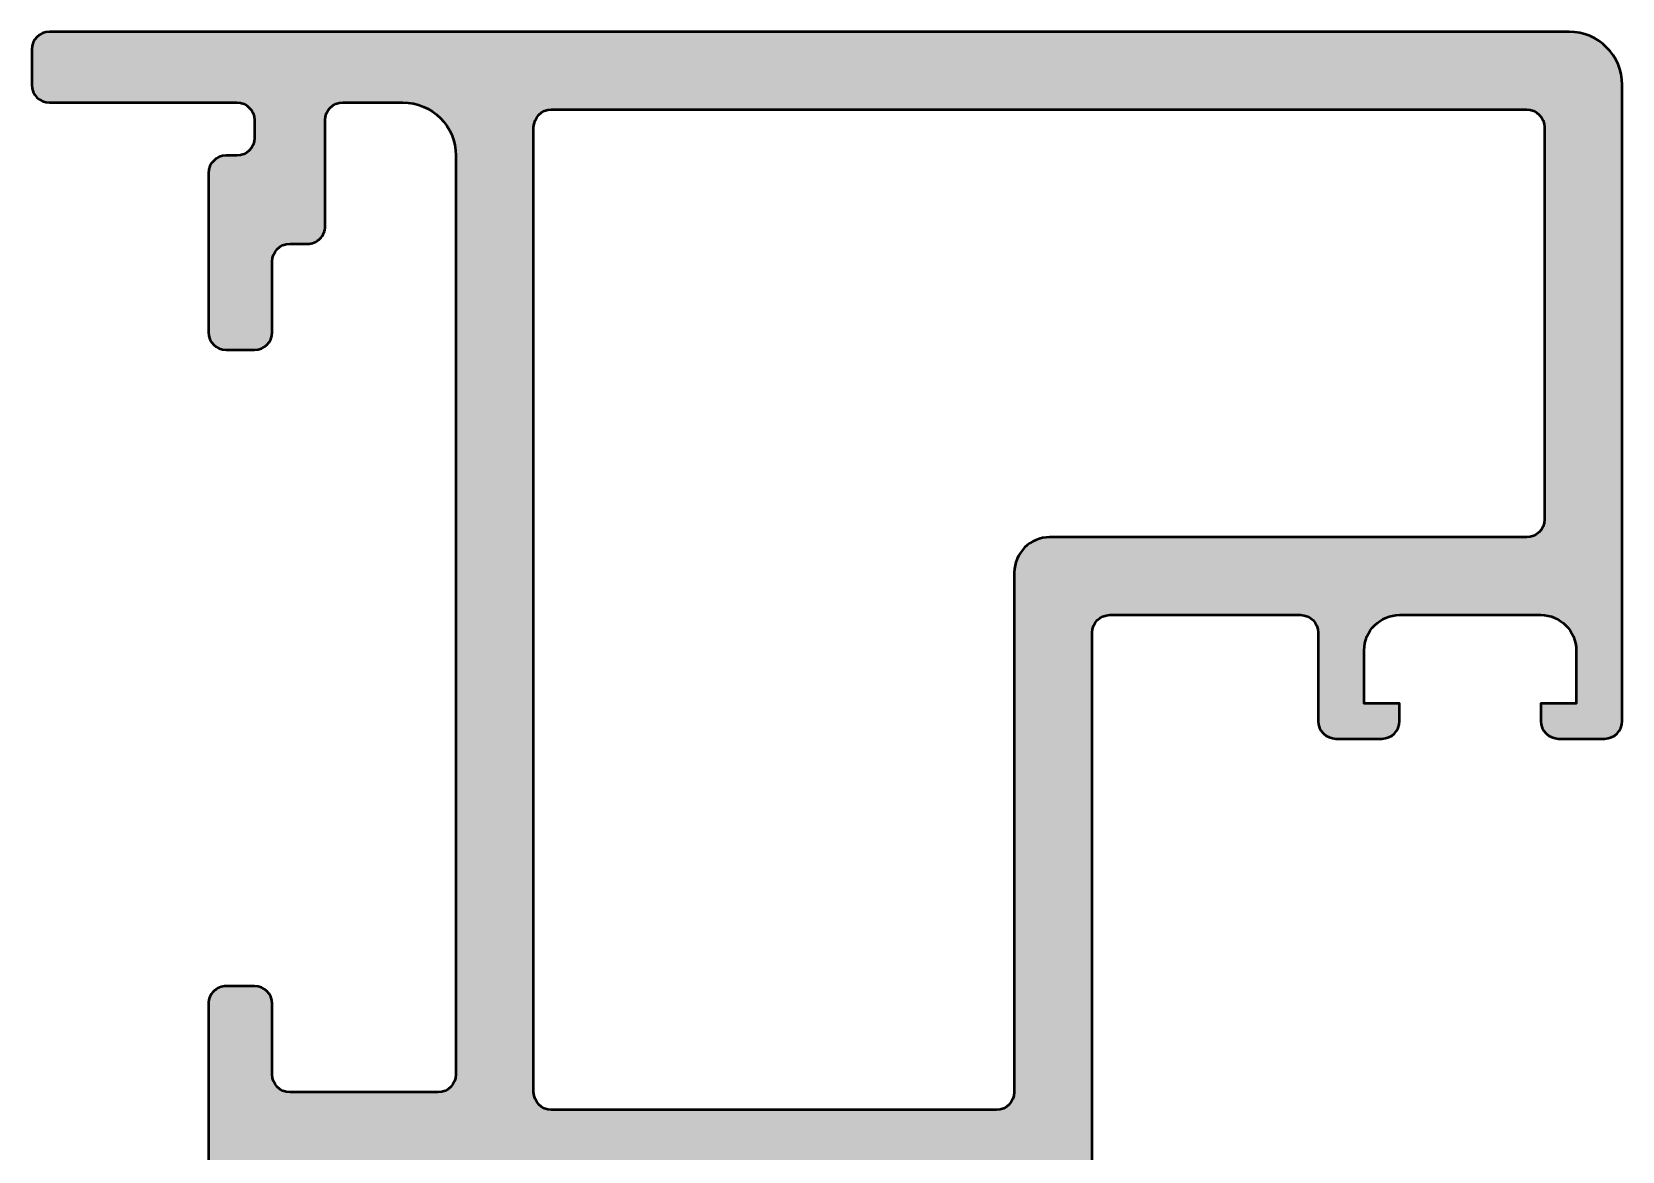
# Model space of a CAD drawing. Extents: x -30 to 15, y 0 to 92.5.
# Drawn here: x -30 to 15, y 60.83 to 92.5 of the extents above; entities that cross this region are included whole.
import ezdxf

# ---------------------------------------------------------------- set-up
doc = ezdxf.new("R2010")
doc.units = 0
doc.layers.add('0S-Alu contour', color=7, linetype='Continuous', lineweight=50)
doc.layers.add('0S-Alu hatch', color=252, linetype='Continuous', lineweight=25)

# ---------------------------------------------------------------- blocks, each defined once
blk = doc.blocks.new('462810__4345C781_56E1_4166_8961_E82B0AF1BFD5_')
at = {"layer": '0S-Alu hatch'}
h = blk.add_hatch(color=256, dxfattribs=at)
edge = h.paths.add_edge_path()
edge.add_line((13.19999999999996, 72.5), (14.49999999999997, 72.5))
edge.add_arc((14.49999999999997, 73), 0.5, 270, 360)
edge.add_line((14.99999999999997, 73), (14.99999999999996, 91))
edge.add_arc((13.49999999999996, 91), 1.5, 0, 90)
edge.add_line((13.49999999999996, 92.5), (-29.50000000000006, 92.5))
edge.add_arc((-29.50000000000006, 92), 0.5, 90, 180)
edge.add_line((-30.00000000000006, 92), (-30.00000000000006, 90.99999999999999))
edge.add_arc((-29.50000000000006, 90.99999999999999), 0.5, 180, 270)
edge.add_line((-29.50000000000006, 90.49999999999999), (-24.20000000000011, 90.49999999999999))
edge.add_ellipse((-24.20000000000011, 89.99999999999999), major_axis=(-0.5, 0), ratio=1, start_angle=180, end_angle=270, ccw=False)
edge.add_line((-23.7000000000001, 89.99999999999999), (-23.7000000000001, 89.49999999999999))
edge.add_ellipse((-24.20000000000011, 89.49999999999999), major_axis=(-0.5000000000000036, 0), ratio=1, start_angle=90, end_angle=180, ccw=False)
edge.add_line((-24.20000000000011, 88.99999999999999), (-24.5000000000001, 88.99999999999999))
edge.add_arc((-24.5000000000001, 88.49999999999997), 0.5000000000000142, 90, 180)
edge.add_line((-25.00000000000012, 88.49999999999997), (-25.00000000000011, 83.99999999999994))
edge.add_arc((-24.5000000000001, 83.99999999999994), 0.5000000000000071, 180, 270)
edge.add_line((-24.5000000000001, 83.49999999999994), (-23.70000000000009, 83.49999999999994))
edge.add_arc((-23.70000000000009, 83.99999999999994), 0.5, 270, 360)
edge.add_line((-23.20000000000009, 83.99999999999994), (-23.20000000000009, 85.99999999999996))
edge.add_ellipse((-22.70000000000008, 85.99999999999996), major_axis=(-0.5000000000000071, 0), ratio=1, start_angle=270, end_angle=360, ccw=False)
edge.add_line((-22.70000000000008, 86.49999999999996), (-22.20000000000009, 86.49999999999996))
edge.add_arc((-22.20000000000009, 86.99999999999997), 0.5000000000000142, 269.9999999999996, 360)
edge.add_line((-21.70000000000007, 86.99999999999997), (-21.70000000000008, 89.99999999999999))
edge.add_ellipse((-21.20000000000008, 89.99999999999999), major_axis=(-0.5, 0), ratio=1, start_angle=270, end_angle=360, ccw=False)
edge.add_line((-21.20000000000008, 90.49999999999999), (-19.50000000000006, 90.49999999999999))
edge.add_ellipse((-19.50000000000006, 88.99999999999996), major_axis=(-1.500000000000013, 0), ratio=1, start_angle=180, end_angle=270, ccw=False)
edge.add_line((-18.00000000000004, 88.99999999999996), (-18.00000000000004, 62.99999999999979))
edge.add_ellipse((-18.50000000000005, 62.99999999999979), major_axis=(-0.5000000000000071, 0), ratio=1, start_angle=90, end_angle=180, ccw=False)
edge.add_line((-18.50000000000005, 62.49999999999978), (-22.70000000000008, 62.49999999999978))
edge.add_ellipse((-22.70000000000008, 62.99999999999979), major_axis=(-0.5, 0), ratio=1, start_angle=0, end_angle=90, ccw=False)
edge.add_line((-23.20000000000009, 62.99999999999979), (-23.20000000000009, 64.9999999999998))
edge.add_arc((-23.70000000000009, 64.9999999999998), 0.5000000000000036, 0, 90)
edge.add_line((-23.70000000000009, 65.4999999999998), (-24.5000000000001, 65.4999999999998))
edge.add_arc((-24.50000000000011, 64.9999999999998), 0.5, 89.9999999999992, 180)
edge.add_line((-25.00000000000011, 64.9999999999998), (-25.00000000000011, 60.5))
edge.add_arc((-24.5000000000001, 60.5), 0.5000000000000036, 180, 270)
edge.add_line((-24.5000000000001, 60), (-13.00000000000009, 60))
edge.add_ellipse((-13.10000000000006, 59.71715728752537), major_axis=(-0.3000000000000094, 0), ratio=1, start_angle=180, end_angle=250.5287793655162, ccw=False)
edge.add_line((-12.80000000000005, 59.71715728752537), (-12.80000000000005, 59.28284271247461))
edge.add_ellipse((-13.10000000000005, 59.28284271247461), major_axis=(-0.3000000000000007, 0), ratio=1, start_angle=109.471220634491, end_angle=180, ccw=False)
edge.add_line((-13.00000000000005, 58.99999999999999), (-13.00000000000006, 57.10000000000003))
edge.add_arc((-12.70000000000002, 57.10000000000003), 0.3000000000000398, 180, 270.0000000000007)
edge.add_line((-12.70000000000001, 56.79999999999999), (-11.71000000000009, 56.79999999999999))
edge.add_arc((-11.71000000000009, 57.10000000000003), 0.3000000000000398, 270, 360)
edge.add_line((-11.41000000000005, 57.10000000000003), (-11.41000000000007, 59.79999999999999))
edge.add_ellipse((-11.21000000000005, 59.79999999999999), major_axis=(-0.2000000000000206, 0), ratio=1, start_angle=270, end_angle=360, ccw=False)
edge.add_line((-11.21000000000005, 60.00000000000001), (-9.000000000000057, 60))
edge.add_ellipse((-9.000000000000057, 59.5), major_axis=(-0.5, 0), ratio=1, start_angle=180, end_angle=270, ccw=False)
edge.add_line((-8.500000000000057, 59.5), (-8.500000000000053, 55.6))
edge.add_line((-8.500000000000053, 55.6), (-10.35884572681204, 54.5267949192431))
edge.add_arc((-10.21769145362403, 54.28230854637602), 0.2823085463760171, 120.0000000000006, 269.9999999999986)
edge.add_line((-10.21769145362404, 54.00000000000001), (-2.782308546376071, 54))
edge.add_arc((-2.782308546376071, 54.28230854637602), 0.2823085463760222, 270, 419.9999999999979)
edge.add_line((-2.641154273188051, 54.5267949192431), (-4.500000000000048, 55.59999999999999))
edge.add_line((-4.500000000000048, 55.59999999999999), (-4.500000000000052, 59.5))
edge.add_ellipse((-4.000000000000048, 59.5), major_axis=(-0.5000000000000036, 0), ratio=1, start_angle=270, end_angle=360, ccw=False)
edge.add_line((-4.000000000000048, 60), (-1.790000000000047, 60))
edge.add_ellipse((-1.790000000000051, 59.8), major_axis=(-0.2000000000000028, 0), ratio=1, start_angle=180, end_angle=269.9999999999989, ccw=False)
edge.add_line((-1.590000000000048, 59.80000000000001), (-1.590000000000045, 57.10000000000004))
edge.add_arc((-1.290000000000009, 57.10000000000004), 0.3000000000000362, 180, 270.0000000000006)
edge.add_line((-1.290000000000005, 56.79999999999999), (-0.3000000000000853, 56.79999999999999))
edge.add_arc((-0.3000000000000888, 57.10000000000004), 0.3000000000000398, 270.0000000000007, 360)
edge.add_line((-4.9e-14, 57.10000000000004), (-4.9e-14, 59))
edge.add_ellipse((0.0999999999999489, 59.28284271247462), major_axis=(-0.2999999999999987, 0), ratio=1, start_angle=0, end_angle=70.52877936550959, ccw=False)
edge.add_line((-0.20000000000005, 59.28284271247462), (-0.2000000000000519, 59.71715728752538))
edge.add_ellipse((0.0999999999999489, 59.71715728752538), major_axis=(-0.3000000000000007, 0), ratio=1, start_angle=289.47122063449063, end_angle=360, ccw=False)
edge.add_line((-5.07e-14, 60), (-4.9e-14, 75.5))
edge.add_ellipse((0.499999999999951, 75.5), major_axis=(-0.5, 0), ratio=1, start_angle=270, end_angle=360, ccw=False)
edge.add_line((0.499999999999951, 76), (5.899999999999971, 75.99999999999999))
edge.add_ellipse((5.899999999999963, 75.49999999999999), major_axis=(-0.5, 0), ratio=1, start_angle=180, end_angle=269.9999999999992, ccw=False)
edge.add_line((6.399999999999963, 75.5), (6.399999999999963, 73))
edge.add_arc((6.899999999999963, 73), 0.5, 180, 270)
edge.add_line((6.899999999999963, 72.5), (8.19999999999996, 72.5))
edge.add_arc((8.19999999999996, 73), 0.5, 270, 360)
edge.add_line((8.69999999999996, 73), (8.699999999999967, 73.5))
edge.add_line((8.699999999999967, 73.5), (7.699999999999968, 73.5))
edge.add_line((7.699999999999968, 73.5), (7.699999999999968, 75))
edge.add_ellipse((8.69999999999996, 75), major_axis=(-0.999999999999992, 0), ratio=1, start_angle=270, end_angle=360, ccw=False)
edge.add_line((8.69999999999996, 75.99999999999999), (12.69999999999997, 76))
edge.add_ellipse((12.69999999999996, 75), major_axis=(-1, 0), ratio=1, start_angle=180, end_angle=269.9999999999996, ccw=False)
edge.add_line((13.69999999999996, 75), (13.69999999999996, 73.5))
edge.add_line((13.69999999999996, 73.5), (12.69999999999996, 73.5))
edge.add_line((12.69999999999996, 73.5), (12.69999999999997, 73))
edge.add_arc((13.19999999999996, 73), 0.4999999999999929, 180, 270)
edge = h.paths.add_edge_path()
edge.add_line((-2.700000000000044, 62.00000000000001), (-15.30000000000005, 62.00000000000001))
edge.add_ellipse((-15.30000000000005, 62.50000000000001), major_axis=(-0.5, 0), ratio=1, start_angle=0, end_angle=89.99999999999977, ccw=False)
edge.add_line((-15.80000000000005, 62.50000000000001), (-15.80000000000005, 89.80000000000003))
edge.add_ellipse((-15.30000000000005, 89.80000000000003), major_axis=(-0.5, 0), ratio=1, start_angle=270, end_angle=360, ccw=False)
edge.add_line((-15.30000000000005, 90.30000000000001), (12.29999999999995, 90.30000000000001))
edge.add_ellipse((12.29999999999995, 89.80000000000003), major_axis=(-0.5, 0), ratio=1, start_angle=180, end_angle=270, ccw=False)
edge.add_line((12.79999999999995, 89.80000000000003), (12.79999999999995, 78.70000000000002))
edge.add_ellipse((12.29999999999995, 78.70000000000002), major_axis=(-0.5, 0), ratio=1, start_angle=90, end_angle=180, ccw=False)
edge.add_line((12.29999999999995, 78.20000000000002), (-1.200000000000052, 78.20000000000002))
edge.add_arc((-1.200000000000051, 77.20000000000002), 1, 90.00000000000006, 180)
edge.add_line((-2.200000000000051, 77.20000000000002), (-2.200000000000044, 62.50000000000001))
edge.add_ellipse((-2.700000000000044, 62.50000000000001), major_axis=(-0.5, 0), ratio=1, start_angle=90, end_angle=180, ccw=False)
at = {"layer": '0S-Alu contour', "color": 7}
for points in [[(13.49999999999996, 92.5), (-29.50000000000006, 92.5)], [(-30.00000000000006, 92), (-30.00000000000006, 90.99999999999999)], [(14.99999999999997, 73), (14.99999999999996, 91)], [(-29.50000000000006, 90.49999999999999), (-24.20000000000011, 90.49999999999999)], [(-21.20000000000008, 90.49999999999999), (-19.50000000000006, 90.49999999999999)], [(-15.30000000000005, 90.30000000000001), (12.29999999999995, 90.30000000000001)], [(-23.7000000000001, 89.99999999999999), (-23.7000000000001, 89.49999999999999)], [(-21.70000000000007, 86.99999999999997), (-21.70000000000008, 89.99999999999999)], [(-15.80000000000005, 62.50000000000001), (-15.80000000000005, 89.80000000000003)], [(12.79999999999995, 89.80000000000003), (12.79999999999995, 78.70000000000002)], [(-24.20000000000011, 88.99999999999999), (-24.5000000000001, 88.99999999999999)], [(-18.00000000000004, 88.99999999999996), (-18.00000000000004, 62.99999999999979)], [(-25.00000000000012, 88.49999999999997), (-25.00000000000011, 83.99999999999994)], [(-22.70000000000008, 86.49999999999996), (-22.20000000000009, 86.49999999999996)], [(-23.20000000000009, 83.99999999999994), (-23.20000000000009, 85.99999999999996)], [(-24.5000000000001, 83.49999999999994), (-23.70000000000009, 83.49999999999994)], [(12.29999999999995, 78.20000000000002), (-1.200000000000052, 78.20000000000002)], [(-2.200000000000051, 77.20000000000002), (-2.200000000000044, 62.50000000000001)], [(0.499999999999951, 76), (5.899999999999971, 75.99999999999999)], [(8.69999999999996, 75.99999999999999), (12.69999999999997, 76)], [(-5.07e-14, 60), (-4.9e-14, 75.5)], [(6.399999999999963, 75.5), (6.399999999999963, 73)], [(8.69999999999996, 73), (8.699999999999967, 73.5), (7.699999999999968, 73.5), (7.699999999999968, 75)], [(13.69999999999996, 75), (13.69999999999996, 73.5), (12.69999999999996, 73.5), (12.69999999999997, 73)], [(6.899999999999963, 72.5), (8.19999999999996, 72.5)], [(13.19999999999996, 72.5), (14.49999999999997, 72.5)], [(-23.70000000000009, 65.4999999999998), (-24.5000000000001, 65.4999999999998)], [(-25.00000000000011, 64.9999999999998), (-25.00000000000011, 60.5)], [(-23.20000000000009, 62.99999999999979), (-23.20000000000009, 64.9999999999998)], [(-18.50000000000005, 62.49999999999978), (-22.70000000000008, 62.49999999999978)], [(-2.700000000000044, 62.00000000000001), (-15.30000000000005, 62.00000000000001)], [(-24.5000000000001, 60), (-13.00000000000009, 60)], [(-11.21000000000005, 60.00000000000001), (-9.000000000000057, 60)], [(-4.000000000000048, 60), (-1.790000000000047, 60)], [(-12.80000000000005, 59.71715728752537), (-12.80000000000005, 59.28284271247461)], [(-11.41000000000005, 57.10000000000003), (-11.41000000000007, 59.79999999999999)], [(-8.500000000000057, 59.5), (-8.500000000000053, 55.6), (-10.35884572681204, 54.5267949192431)], [(-2.641154273188051, 54.5267949192431), (-4.500000000000048, 55.59999999999999), (-4.500000000000052, 59.5)], [(-1.590000000000048, 59.80000000000001), (-1.590000000000045, 57.10000000000004)], [(-0.20000000000005, 59.28284271247462), (-0.2000000000000519, 59.71715728752538)], [(-13.00000000000005, 58.99999999999999), (-13.00000000000006, 57.10000000000003)], [(-4.9e-14, 57.10000000000004), (-4.9e-14, 59)], [(-12.70000000000001, 56.79999999999999), (-11.71000000000009, 56.79999999999999)], [(-1.290000000000005, 56.79999999999999), (-0.3000000000000853, 56.79999999999999)], [(-10.21769145362404, 54.00000000000001), (-2.782308546376071, 54)]]:
    blk.add_lwpolyline(points, dxfattribs=at)
for centre, radius, start, end in [((-29.50000000000006, 92), 0.5, 90, 180), ((13.49999999999996, 91), 1.5, 0, 90), ((-29.50000000000006, 90.99999999999999), 0.5, 180, 270), ((-24.5000000000001, 88.49999999999997), 0.5000000000000142, 90, 180), ((-22.20000000000009, 86.99999999999997), 0.5000000000000142, 269.9999999999996, 0), ((-24.5000000000001, 83.99999999999994), 0.5000000000000071, 180, 270), ((-23.70000000000009, 83.99999999999994), 0.5, 270, 0), ((-1.200000000000051, 77.20000000000002), 1, 90.00000000000006, 180), ((6.899999999999963, 73), 0.5, 180, 270), ((8.19999999999996, 73), 0.5, 270, 0), ((13.19999999999996, 73), 0.4999999999999929, 180, 270), ((14.49999999999997, 73), 0.5, 270, 0), ((-24.50000000000011, 64.9999999999998), 0.5, 89.9999999999992, 180), ((-23.70000000000009, 64.9999999999998), 0.5000000000000036, 0, 90), ((-24.5000000000001, 60.5), 0.5000000000000036, 180, 270), ((-12.70000000000002, 57.10000000000003), 0.3000000000000398, 180, 270.0000000000007), ((-11.71000000000009, 57.10000000000003), 0.3000000000000398, 270, 0), ((-1.290000000000009, 57.10000000000004), 0.3000000000000362, 180, 270.0000000000006), ((-0.3000000000000888, 57.10000000000004), 0.3000000000000398, 270.0000000000007, 0), ((-10.21769145362403, 54.28230854637602), 0.2823085463760171, 120.0000000000006, 269.9999999999986), ((-2.782308546376071, 54.28230854637602), 0.2823085463760222, 270, 59.999999999998)]:
    blk.add_arc(centre, radius, start, end, dxfattribs=at)
at = {"layer": '0S-Alu contour', "color": 7, "extrusion": (0, 0, -1)}
for centre, radius, start, end in [((24.20000000000011, 89.99999999999999), 0.5, 90, 180), ((21.20000000000008, 89.99999999999999), 0.5, 0, 90), ((19.50000000000006, 88.99999999999996), 1.500000000000014, 90, 180), ((15.30000000000005, 89.80000000000003), 0.5, 0, 90), ((-12.29999999999995, 89.80000000000003), 0.5, 90, 180), ((24.20000000000011, 89.49999999999999), 0.5000000000000036, 180, 270), ((22.70000000000008, 85.99999999999996), 0.5000000000000071, 0, 90), ((-12.29999999999995, 78.70000000000002), 0.5, 180, 270), ((-0.499999999999951, 75.5), 0.5, 0, 90), ((-5.899999999999963, 75.49999999999999), 0.5, 90.00000000000081, 180), ((-8.69999999999996, 75), 0.999999999999992, 0, 90), ((-12.69999999999996, 75), 1, 90.0000000000004, 180), ((22.70000000000008, 62.99999999999979), 0.5, 270, 0), ((18.50000000000005, 62.99999999999979), 0.5000000000000071, 180, 270), ((15.30000000000005, 62.50000000000001), 0.5, 270.0000000000002, 0), ((2.700000000000044, 62.50000000000001), 0.5, 180, 270), ((13.10000000000006, 59.71715728752537), 0.3000000000000094, 109.4712206344838, 180), ((11.21000000000005, 59.79999999999999), 0.2000000000000206, 0, 90), ((9.000000000000057, 59.5), 0.5, 90, 180), ((4.000000000000048, 59.5), 0.5000000000000036, 0, 90), ((1.790000000000051, 59.8), 0.2000000000000028, 90.00000000000108, 180), ((-0.0999999999999489, 59.71715728752538), 0.3000000000000007, 0, 70.52877936550935), ((13.10000000000005, 59.28284271247461), 0.3000000000000007, 180, 250.528779365509), ((-0.0999999999999489, 59.28284271247462), 0.2999999999999987, 289.4712206344904, 0)]:
    blk.add_arc(centre, radius, start, end, dxfattribs=at)
blk = doc.blocks.new('442570__0FCDC7CC_4B11_474A_A6BB_51010C64326A_')
at = {"layer": '0S-Alu contour', "color": 7}
blk.add_blockref('462810__4345C781_56E1_4166_8961_E82B0AF1BFD5_', (0, 0), dxfattribs=at)

msp = doc.modelspace()

# ---------------------------------------------------------------- block references
at = {"layer": '0S-Alu contour', "color": 7}
msp.add_blockref('442570__0FCDC7CC_4B11_474A_A6BB_51010C64326A_', (0, 0), dxfattribs=at)

doc.saveas('drawing.dxf')
